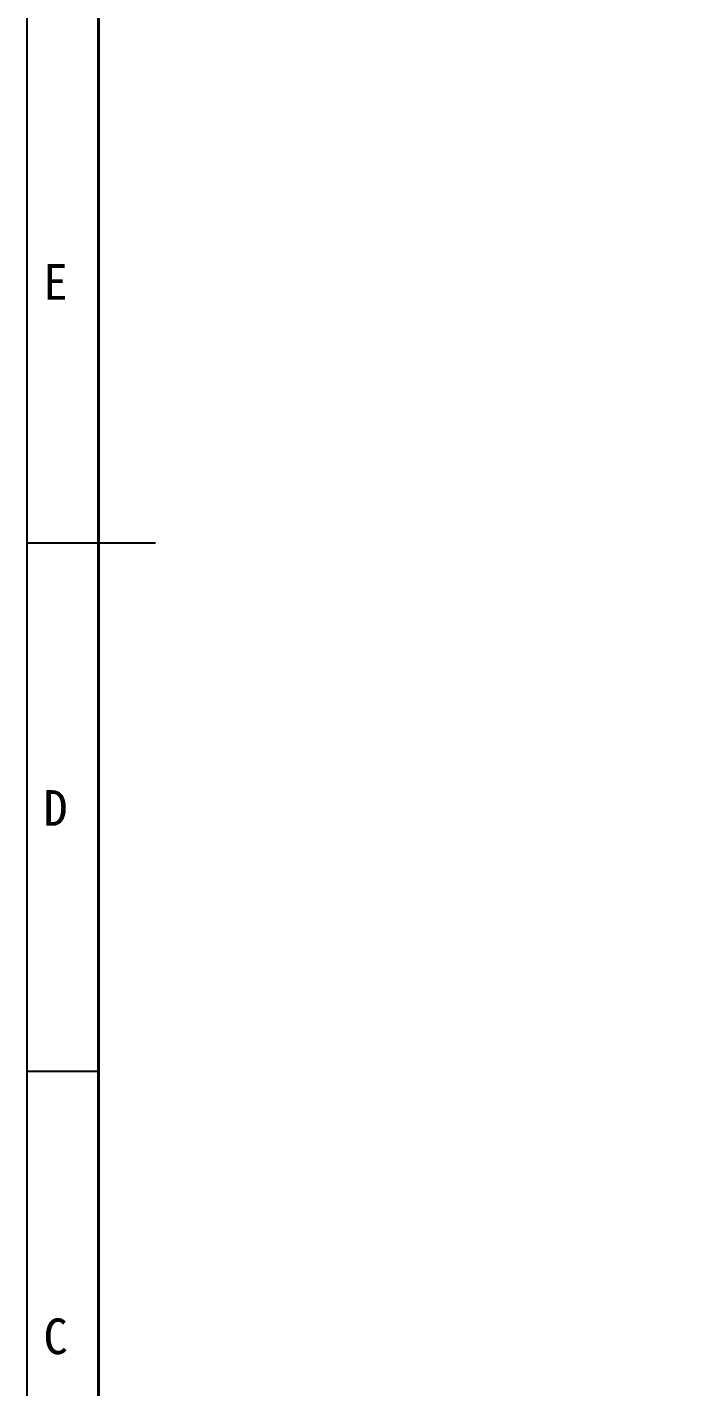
# Model space of a CAD drawing. Header units: millimetres. Extents: x 0 to 87554, y -20854 to 20404.
# Drawn here: x 0 to 2990, y 5871 to 12125 of the extents above; entities that cross this region are included whole.
import ezdxf
from ezdxf.enums import TextEntityAlignment as Align

# ---------------------------------------------------------------- set-up
doc = ezdxf.new("R2010")
doc.units = ezdxf.units.MM
doc.layers.get('0').update_dxf_attribs({"lineweight": 15})
doc.layers.add('FORM', color=7, linetype='Continuous')
doc.styles.add('KEHUA', font='STFANGSO.TTF')

# ---------------------------------------------------------------- blocks, each defined once
blk = doc.blocks.new('KH01-M017S')
at = {"layer": 'FORM', "color": 4}
for p, q in [((0, 148.5), (9, 148.5)), ((0, 111.5), (5, 111.5))]:
    blk.add_line(p, q, dxfattribs=at)
at = {"layer": 'FORM', "color": 6}
blk.add_lwpolyline([(0, 297), (420, 297), (420, 0), (0, 0)], close=True, dxfattribs=at)
at = {"layer": 'FORM', "color": 8, "lineweight": 40}
blk.add_lwpolyline([(5, 5), (415, 5), (415, 292), (5, 292)], close=True, dxfattribs=at)
at = {"layer": 'FORM', "color": 4, "style": 'KEHUA'}
for s, p in [('E', (1.139, 165.524)), ('D', (1.139, 128.687)), ('C', (1.139, 91.687))]:
    blk.add_text(s, height=2.5, dxfattribs=at).set_placement(p)
at = {"layer": 'FORM', "color": 8, "style": 'KEHUA'}
blk.add_attdef('公司名称', text='', height=2.5, dxfattribs=at).set_placement((284.941, 43.944), align=Align.MIDDLE_LEFT)
at = {"layer": 'FORM', "color": 4, "style": 'KEHUA'}
for tag, p in [('设计者', (369.071, 43.93)), ('工程名称', (299.91, 37.585)), ('审核者', (369.071, 37.93)), ('标准化', (369.071, 31.93)), ('批准者', (369.071, 25.93))]:
    blk.add_attdef(tag, text='', height=2.5, dxfattribs=at).set_placement(p, align=Align.MIDDLE_LEFT)
for tag, p in [('图纸名称', (299.91, 30.82)), ('产品型号', (299.91, 24.82)), ('版本', (299.91, 18.638)), ('页码', (299.91, 12.638))]:
    blk.add_attdef(tag, p, '', height=2.5, dxfattribs=at)

msp = doc.modelspace()

# ---------------------------------------------------------------- block references
at = {"xscale": 65.67391285754275, "yscale": 65.67391285754275, "zscale": 65.67391285754275}
msp.add_blockref('KH01-M017S', (0, 0), dxfattribs=at)

doc.saveas('drawing.dxf')
